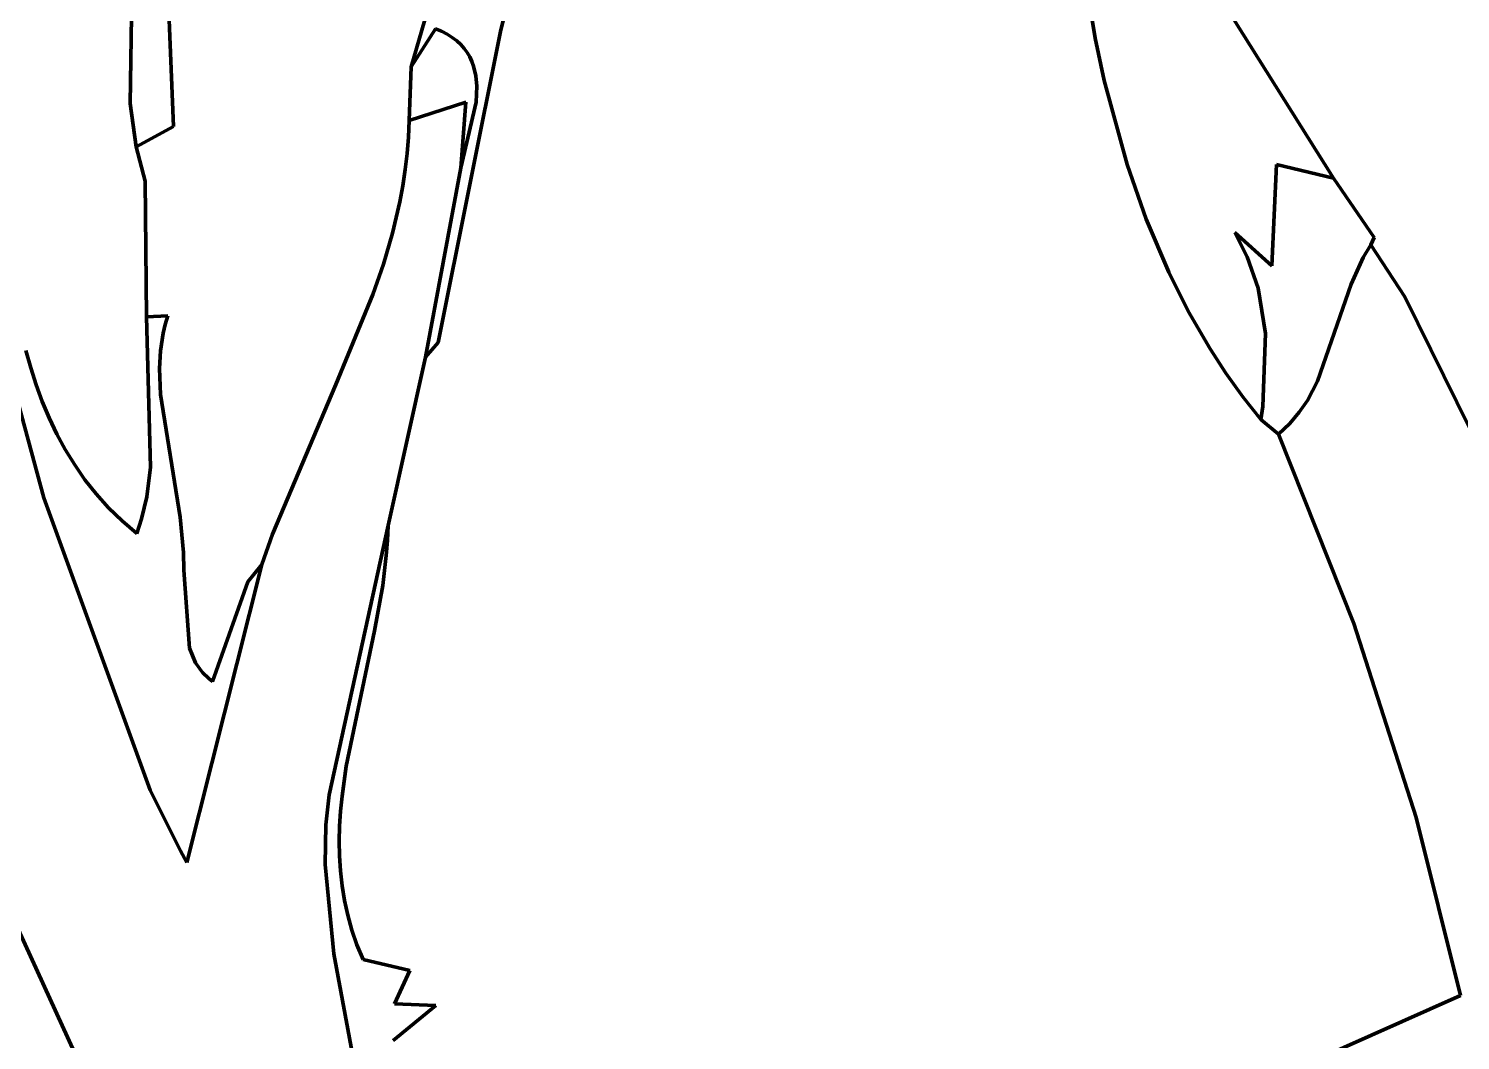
# Model space of a CAD drawing. Header units: millimetres. Extents: x 0 to 8.3, y 0 to 12.4.
# Drawn here: x 5.613 to 6.647, y 3.463 to 4.194 of the extents above; entities that cross this region are included whole.
import ezdxf

# ---------------------------------------------------------------- set-up
doc = ezdxf.new("R2010")
doc.units = ezdxf.units.MM
for name, color, linetype, lineweight in [('color#131313ff', 7, 'CONTINUOUS', 100), ('color#7c7c7cff', 7, 'CONTINUOUS', 100), ('color#c5c5c5ff', 7, 'CONTINUOUS', 100), ('color#ffffffff', 7, 'CONTINUOUS', 100)]:
    doc.layers.add(name, color=color, linetype=linetype, lineweight=lineweight)

msp = doc.modelspace()

# ---------------------------------------------------------------- linework, layer by layer
at = {"layer": 'color#131313ff'}
for p, q in [((5.6869, 4.2032), (5.686, 4.1401)), ((5.686, 4.1401), (5.6903, 4.1087)), ((5.8875, 4.1279), (5.9285, 4.1411)), ((5.9285, 4.1411), (5.9249, 4.0937)), ((5.887, 4.1159), (5.8875, 4.1279)), ((5.6903, 4.1087), (5.6967, 4.0839)), ((5.886, 4.104), (5.887, 4.1159)), ((5.8847, 4.0923), (5.886, 4.104)), ((5.8829, 4.0806), (5.8847, 4.0923)), ((5.9249, 4.0937), (5.8993, 3.9567)), ((5.6967, 4.0839), (5.6977, 3.9859)), ((5.8807, 4.0691), (5.8829, 4.0806)), ((5.8782, 4.0577), (5.8807, 4.0691)), ((5.8754, 4.0464), (5.8782, 4.0577)), ((5.8689, 4.024), (5.8754, 4.0464)), ((6.577, 4.0289), (6.5824, 4.038)), ((6.5824, 4.038), (6.607, 4.0003)), ((6.5683, 4.0095), (6.577, 4.0289)), ((5.8613, 4.002), (5.8689, 4.024)), ((6.544, 3.9393), (6.5683, 4.0095)), ((5.8346, 3.937), (5.8613, 4.002)), ((6.607, 4.0003), (6.6833, 3.8456)), ((5.5861, 3.9932), (5.6235, 3.8551)), ((5.6977, 3.9859), (5.7006, 3.8772)), ((5.614, 3.9491), (5.6105, 3.9617)), ((5.8993, 3.9567), (5.8723, 3.8351)), ((5.618, 3.9368), (5.614, 3.9491)), ((5.6224, 3.9247), (5.618, 3.9368)), ((5.7887, 3.8289), (5.8346, 3.937)), ((6.5367, 3.9255), (6.544, 3.9393)), ((5.6274, 3.9128), (5.6224, 3.9247)), ((6.5308, 3.9169), (6.5367, 3.9255)), ((5.6329, 3.9012), (5.6274, 3.9128)), ((6.5239, 3.9087), (6.5308, 3.9169)), ((5.639, 3.8899), (5.6329, 3.9012)), ((6.5158, 3.9012), (6.52, 3.9049)), ((6.5702, 3.7643), (6.5158, 3.9012)), ((6.52, 3.9049), (6.5239, 3.9087)), ((5.6458, 3.8789), (5.639, 3.8899)), ((5.6532, 3.8682), (5.6458, 3.8789)), ((5.7006, 3.8772), (5.698, 3.8557)), ((5.6614, 3.8579), (5.6532, 3.8682)), ((5.6235, 3.8551), (5.7003, 3.6438)), ((5.6703, 3.8479), (5.6614, 3.8579)), ((5.698, 3.8557), (5.6942, 3.8398)), ((5.68, 3.8384), (5.6703, 3.8479)), ((5.6942, 3.8398), (5.6906, 3.8293)), ((5.6906, 3.8293), (5.68, 3.8384)), ((5.7811, 3.8069), (5.7887, 3.8289)), ((5.8723, 3.8351), (5.8298, 3.6404)), ((5.7269, 3.5915), (5.7811, 3.8069)), ((6.6153, 3.624), (6.5702, 3.7643)), ((5.6456, 3.4542), (5.5422, 3.6801)), ((5.7003, 3.6438), (5.7222, 3.6)), ((5.8298, 3.6404), (5.8274, 3.6187)), ((6.6472, 3.4953), (6.6153, 3.624)), ((5.8274, 3.6187), (5.8268, 3.59)), ((5.7222, 3.6), (5.7269, 3.5915)), ((5.8268, 3.59), (5.833, 3.5255)), ((5.833, 3.5255), (5.8502, 3.4331)), ((6.5409, 3.4479), (6.6472, 3.4953))]:
    msp.add_line(p, q, dxfattribs=at)
at = {"layer": 'color#7c7c7cff'}
for p, q in [((5.7133, 4.2185), (5.7171, 4.1236)), ((5.686, 4.1401), (5.6869, 4.2032)), ((5.8889, 4.1666), (5.9066, 4.1942)), ((5.9066, 4.1942), (5.911, 4.1923)), ((5.911, 4.1923), (5.9151, 4.1902)), ((5.9151, 4.1902), (5.9187, 4.1878)), ((5.9187, 4.1878), (5.922, 4.1854)), ((5.922, 4.1854), (5.9248, 4.1827)), ((5.9248, 4.1827), (5.9273, 4.1799)), ((5.9273, 4.1799), (5.9295, 4.1769)), ((5.9295, 4.1769), (5.9313, 4.1738)), ((5.9313, 4.1738), (5.9328, 4.1705)), ((5.9328, 4.1705), (5.9341, 4.1671)), ((5.8875, 4.1279), (5.8889, 4.1666)), ((5.9341, 4.1671), (5.9357, 4.1601)), ((5.9357, 4.1601), (5.9364, 4.1527)), ((5.9364, 4.1527), (5.9359, 4.1411)), ((5.6903, 4.1087), (5.686, 4.1401)), ((5.9285, 4.1411), (5.8875, 4.1279)), ((5.9359, 4.1411), (5.9249, 4.0937)), ((5.9249, 4.0937), (5.9285, 4.1411)), ((5.7171, 4.1236), (5.6903, 4.1087)), ((6.5109, 4.0229), (6.5144, 4.096)), ((6.5144, 4.096), (6.5556, 4.0861)), ((6.5556, 4.0861), (6.585, 4.0432)), ((6.4931, 4.0293), (6.4842, 4.0468)), ((6.4842, 4.0468), (6.5109, 4.0229)), ((6.5824, 4.038), (6.577, 4.0289)), ((6.585, 4.0432), (6.5824, 4.038)), ((6.501, 4.0067), (6.4931, 4.0293)), ((6.577, 4.0289), (6.5683, 4.0095)), ((6.5065, 3.9739), (6.501, 4.0067)), ((6.5683, 4.0095), (6.544, 3.9393)), ((6.5044, 3.9212), (6.5065, 3.9739)), ((6.544, 3.9393), (6.5367, 3.9255)), ((6.5367, 3.9255), (6.5308, 3.9169)), ((6.5029, 3.9116), (6.5044, 3.9212)), ((6.5158, 3.9012), (6.5029, 3.9116)), ((6.5308, 3.9169), (6.5239, 3.9087)), ((6.52, 3.9049), (6.5158, 3.9012)), ((6.5239, 3.9087), (6.52, 3.9049)), ((5.8298, 3.6404), (5.8723, 3.8351)), ((5.8723, 3.8351), (5.8718, 3.8242)), ((5.8718, 3.8242), (5.871, 3.8134)), ((5.871, 3.8134), (5.8684, 3.7916)), ((5.8684, 3.7916), (5.8625, 3.759)), ((5.8625, 3.759), (5.842, 3.6611)), ((5.5422, 3.6801), (5.6456, 3.4542)), ((5.842, 3.6611), (5.839, 3.6394)), ((5.8274, 3.6187), (5.8298, 3.6404)), ((5.839, 3.6394), (5.8379, 3.6285)), ((5.8379, 3.6285), (5.8373, 3.6177)), ((5.8268, 3.59), (5.8274, 3.6187)), ((5.8373, 3.6177), (5.837, 3.6069)), ((5.837, 3.6069), (5.8371, 3.5962)), ((5.8371, 3.5962), (5.8378, 3.5854)), ((5.833, 3.5255), (5.8268, 3.59)), ((5.8378, 3.5854), (5.839, 3.5747)), ((5.839, 3.5747), (5.8407, 3.5639)), ((5.8407, 3.5639), (5.8431, 3.5533)), ((5.8431, 3.5533), (5.8461, 3.5426)), ((5.8461, 3.5426), (5.8498, 3.5319)), ((5.8498, 3.5319), (5.8543, 3.5213)), ((5.8502, 3.4331), (5.833, 3.5255)), ((5.8543, 3.5213), (5.8881, 3.5134)), ((5.8881, 3.5134), (5.8769, 3.4892)), ((5.9068, 3.4881), (5.8759, 3.4629)), ((5.8769, 3.4892), (5.9068, 3.4881))]:
    msp.add_line(p, q, dxfattribs=at)
at = {"layer": 'color#c5c5c5ff'}
for p, q in [((5.8889, 4.1666), (5.933, 4.318)), ((5.9755, 4.2786), (5.9538, 4.1934)), ((6.3832, 4.1874), (6.3686, 4.2761)), ((6.458, 4.2418), (6.5556, 4.0861)), ((5.9066, 4.1942), (5.8889, 4.1666)), ((5.911, 4.1923), (5.9066, 4.1942)), ((5.9538, 4.1934), (5.9085, 3.9673)), ((5.9151, 4.1902), (5.911, 4.1923)), ((5.9187, 4.1878), (5.9151, 4.1902)), ((5.922, 4.1854), (5.9187, 4.1878)), ((5.9248, 4.1827), (5.922, 4.1854)), ((5.9273, 4.1799), (5.9248, 4.1827)), ((6.3897, 4.1567), (6.3832, 4.1874)), ((5.9295, 4.1769), (5.9273, 4.1799)), ((5.9313, 4.1738), (5.9295, 4.1769)), ((5.9328, 4.1705), (5.9313, 4.1738)), ((5.9341, 4.1671), (5.9328, 4.1705)), ((5.9357, 4.1601), (5.9341, 4.1671)), ((5.9364, 4.1527), (5.9357, 4.1601)), ((5.9359, 4.1411), (5.9364, 4.1527)), ((6.4063, 4.0961), (6.3897, 4.1567)), ((5.9249, 4.0937), (5.9359, 4.1411)), ((5.8993, 3.9567), (5.9249, 4.0937)), ((6.4202, 4.0566), (6.4063, 4.0961)), ((6.5144, 4.096), (6.5109, 4.0229)), ((6.5556, 4.0861), (6.5144, 4.096)), ((6.4366, 4.0181), (6.4202, 4.0566)), ((6.5109, 4.0229), (6.4842, 4.0468)), ((6.4842, 4.0468), (6.4931, 4.0293)), ((6.4931, 4.0293), (6.501, 4.0067)), ((6.4506, 3.9901), (6.4366, 4.0181)), ((6.501, 4.0067), (6.5065, 3.9739)), ((5.6235, 3.8551), (5.5861, 3.9932)), ((5.6977, 3.9859), (5.713, 3.9867)), ((5.7006, 3.8772), (5.6977, 3.9859)), ((5.713, 3.9867), (5.7112, 3.9804)), ((6.4663, 3.9629), (6.4506, 3.9901)), ((5.7098, 3.974), (5.7079, 3.9613)), ((5.7112, 3.9804), (5.7098, 3.974)), ((6.5065, 3.9739), (6.5044, 3.9212)), ((5.9085, 3.9673), (5.8993, 3.9567)), ((6.4777, 3.9453), (6.4663, 3.9629)), ((5.6105, 3.9617), (5.614, 3.9491)), ((5.7079, 3.9613), (5.7071, 3.9486)), ((5.614, 3.9491), (5.618, 3.9368)), ((5.7071, 3.9486), (5.7077, 3.9297)), ((6.4899, 3.9282), (6.4777, 3.9453)), ((5.618, 3.9368), (5.6224, 3.9247)), ((5.6224, 3.9247), (5.6274, 3.9128)), ((5.7077, 3.9297), (5.7221, 3.8411)), ((6.5029, 3.9116), (6.4899, 3.9282)), ((5.6274, 3.9128), (5.6329, 3.9012)), ((6.5044, 3.9212), (6.5029, 3.9116)), ((5.6329, 3.9012), (5.639, 3.8899)), ((5.639, 3.8899), (5.6458, 3.8789)), ((5.6458, 3.8789), (5.6532, 3.8682)), ((5.698, 3.8557), (5.7006, 3.8772)), ((5.6532, 3.8682), (5.6614, 3.8579)), ((5.7003, 3.6438), (5.6235, 3.8551)), ((5.6614, 3.8579), (5.6703, 3.8479)), ((5.6942, 3.8398), (5.698, 3.8557)), ((5.6703, 3.8479), (5.68, 3.8384)), ((5.6906, 3.8293), (5.6942, 3.8398)), ((5.7221, 3.8411), (5.7245, 3.8156)), ((5.68, 3.8384), (5.6906, 3.8293)), ((5.7245, 3.8156), (5.7246, 3.8028)), ((5.7246, 3.8028), (5.7287, 3.7464)), ((5.7811, 3.8069), (5.7269, 3.5915)), ((5.771, 3.7944), (5.7811, 3.8069)), ((5.7453, 3.7224), (5.771, 3.7944)), ((5.7287, 3.7464), (5.7331, 3.7358)), ((5.7331, 3.7358), (5.7382, 3.7287)), ((5.7382, 3.7287), (5.7427, 3.7244)), ((5.7427, 3.7244), (5.7453, 3.7224)), ((5.7222, 3.6), (5.7003, 3.6438)), ((5.7269, 3.5915), (5.7222, 3.6))]:
    msp.add_line(p, q, dxfattribs=at)
at = {"layer": 'color#ffffffff'}
for p, q in [((5.933, 4.318), (5.8889, 4.1666)), ((5.9538, 4.1934), (5.9755, 4.2786)), ((6.3686, 4.2761), (6.3832, 4.1874)), ((6.5556, 4.0861), (6.458, 4.2418)), ((5.7171, 4.1236), (5.7133, 4.2185)), ((5.9085, 3.9673), (5.9538, 4.1934)), ((6.3832, 4.1874), (6.3897, 4.1567)), ((5.8889, 4.1666), (5.8875, 4.1279)), ((6.3897, 4.1567), (6.4063, 4.0961)), ((5.6903, 4.1087), (5.7171, 4.1236)), ((5.8875, 4.1279), (5.887, 4.1159)), ((5.6967, 4.0839), (5.6903, 4.1087)), ((5.887, 4.1159), (5.886, 4.104)), ((5.886, 4.104), (5.8847, 4.0923)), ((5.8847, 4.0923), (5.8829, 4.0806)), ((6.4063, 4.0961), (6.4202, 4.0566)), ((5.6977, 3.9859), (5.6967, 4.0839)), ((5.8829, 4.0806), (5.8807, 4.0691)), ((6.585, 4.0432), (6.5556, 4.0861)), ((5.8807, 4.0691), (5.8782, 4.0577)), ((5.8782, 4.0577), (5.8754, 4.0464)), ((6.4202, 4.0566), (6.4366, 4.0181)), ((5.8754, 4.0464), (5.8689, 4.024)), ((6.5824, 4.038), (6.585, 4.0432)), ((6.607, 4.0003), (6.5824, 4.038)), ((5.8689, 4.024), (5.8613, 4.002)), ((6.4366, 4.0181), (6.4506, 3.9901)), ((5.8613, 4.002), (5.8346, 3.937)), ((6.6833, 3.8456), (6.607, 4.0003)), ((5.713, 3.9867), (5.6977, 3.9859)), ((5.7112, 3.9804), (5.713, 3.9867)), ((6.4506, 3.9901), (6.4663, 3.9629)), ((5.7079, 3.9613), (5.7098, 3.974)), ((5.7098, 3.974), (5.7112, 3.9804)), ((5.8993, 3.9567), (5.9085, 3.9673)), ((6.4663, 3.9629), (6.4777, 3.9453)), ((5.7071, 3.9486), (5.7079, 3.9613)), ((5.8723, 3.8351), (5.8993, 3.9567)), ((5.7077, 3.9297), (5.7071, 3.9486)), ((6.4777, 3.9453), (6.4899, 3.9282)), ((5.8346, 3.937), (5.7887, 3.8289)), ((5.7221, 3.8411), (5.7077, 3.9297)), ((6.4899, 3.9282), (6.5029, 3.9116)), ((6.5029, 3.9116), (6.5158, 3.9012)), ((6.5158, 3.9012), (6.5702, 3.7643)), ((5.7245, 3.8156), (5.7221, 3.8411)), ((5.7887, 3.8289), (5.7811, 3.8069)), ((5.8718, 3.8242), (5.8723, 3.8351)), ((5.871, 3.8134), (5.8718, 3.8242)), ((5.7246, 3.8028), (5.7245, 3.8156)), ((5.8684, 3.7916), (5.871, 3.8134)), ((5.7287, 3.7464), (5.7246, 3.8028)), ((5.7811, 3.8069), (5.771, 3.7944)), ((5.771, 3.7944), (5.7453, 3.7224)), ((5.8625, 3.759), (5.8684, 3.7916)), ((5.842, 3.6611), (5.8625, 3.759)), ((6.5702, 3.7643), (6.6153, 3.624)), ((5.7331, 3.7358), (5.7287, 3.7464)), ((5.7382, 3.7287), (5.7331, 3.7358)), ((5.7427, 3.7244), (5.7382, 3.7287)), ((5.7453, 3.7224), (5.7427, 3.7244)), ((5.839, 3.6394), (5.842, 3.6611)), ((5.8379, 3.6285), (5.839, 3.6394)), ((5.8373, 3.6177), (5.8379, 3.6285)), ((6.6153, 3.624), (6.6472, 3.4953)), ((5.837, 3.6069), (5.8373, 3.6177)), ((5.8371, 3.5962), (5.837, 3.6069)), ((5.8378, 3.5854), (5.8371, 3.5962)), ((5.839, 3.5747), (5.8378, 3.5854)), ((5.8407, 3.5639), (5.839, 3.5747)), ((5.8431, 3.5533), (5.8407, 3.5639)), ((5.8461, 3.5426), (5.8431, 3.5533)), ((5.8498, 3.5319), (5.8461, 3.5426)), ((5.8543, 3.5213), (5.8498, 3.5319)), ((5.8881, 3.5134), (5.8543, 3.5213)), ((5.8769, 3.4892), (5.8881, 3.5134)), ((5.8759, 3.4629), (5.9068, 3.4881)), ((5.9068, 3.4881), (5.8769, 3.4892)), ((6.6472, 3.4953), (6.5409, 3.4479))]:
    msp.add_line(p, q, dxfattribs=at)

doc.saveas('drawing.dxf')
